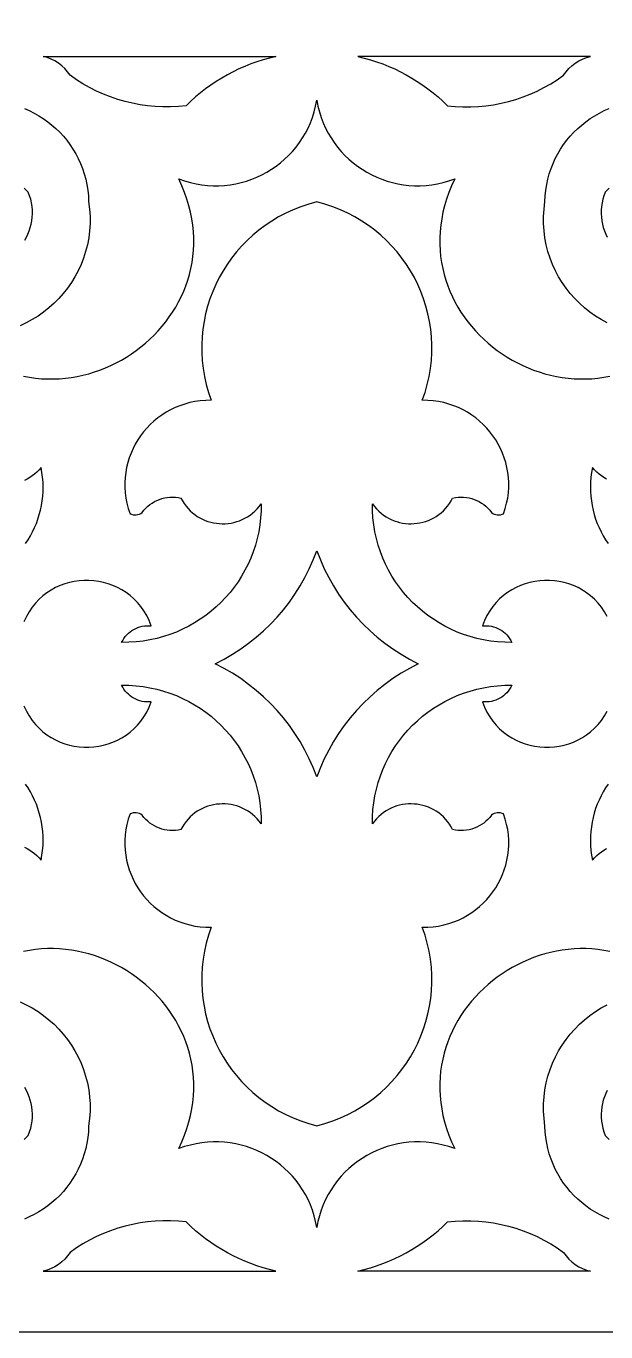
# Model space of a CAD drawing. Extents: x -350 to 350, y -250 to 250.
# Drawn here: x 55.9 to 94.1, y -194 to -108 of the extents above; entities that cross this region are included whole.
import ezdxf

# ---------------------------------------------------------------- set-up
doc = ezdxf.new("R2010")
doc.units = 0
doc.layers.add('BITMAP_LAYER', color=18, linetype='CONTINUOUS')
doc.layers.add('LAYER_2', color=174, linetype='CONTINUOUS')

msp = doc.modelspace()

# ---------------------------------------------------------------- linework, layer by layer
at = {"layer": 'BITMAP_LAYER'}
for points in [[(72.307, -110.001), (71.89, -110.103), (71.477, -110.219), (71.069, -110.35), (70.667, -110.494), (70.27, -110.652), (69.88, -110.824), (69.497, -111.009), (69.12, -111.208), (68.751, -111.419), (68.389, -111.644), (68.035, -111.881), (67.69, -112.13), (67.353, -112.392), (67.026, -112.665), (66.708, -112.951), (66.399, -113.248), (65.89, -113.296), (65.381, -113.319), (64.874, -113.319), (64.368, -113.295), (63.865, -113.248), (63.366, -113.177), (62.871, -113.083), (62.382, -112.966), (61.898, -112.827), (61.421, -112.666), (60.952, -112.482), (60.492, -112.276), (60.041, -112.048), (59.6, -111.799), (59.17, -111.528), (58.751, -111.237), (58.589, -111.007), (58.406, -110.797), (58.204, -110.607), (57.985, -110.439), (57.75, -110.293), (57.502, -110.171), (57.241, -110.073), (56.971, -110.001)], [(77.724, -110.001), (78.142, -110.103), (78.555, -110.219), (78.962, -110.35), (79.365, -110.494), (79.761, -110.652), (80.151, -110.824), (80.535, -111.009), (80.911, -111.208), (81.28, -111.419), (81.642, -111.644), (81.996, -111.881), (82.341, -112.13), (82.678, -112.392), (83.005, -112.665), (83.324, -112.951), (83.632, -113.248), (84.141, -113.296), (84.65, -113.319), (85.158, -113.319), (85.663, -113.295), (86.166, -113.248), (86.665, -113.177), (87.16, -113.083), (87.65, -112.966), (88.133, -112.827), (88.61, -112.666), (89.079, -112.482), (89.539, -112.276), (89.99, -112.048), (90.431, -111.799), (90.861, -111.528), (91.28, -111.237), (91.442, -111.007), (91.625, -110.797), (91.827, -110.607), (92.047, -110.439), (92.281, -110.293), (92.53, -110.171), (92.79, -110.073), (93.06, -110.001)], [(75.016, -142.561), (75.25, -143.161), (75.511, -143.747), (75.8, -144.319), (76.116, -144.874), (76.457, -145.413), (76.824, -145.934), (77.214, -146.437), (77.629, -146.921), (78.066, -147.384), (78.525, -147.827), (79.006, -148.248), (79.507, -148.647), (80.028, -149.022), (80.569, -149.374), (81.127, -149.7), (81.704, -150), (81.127, -150.3), (80.569, -150.626), (80.028, -150.978), (79.507, -151.353), (79.006, -151.752), (78.525, -152.173), (78.066, -152.616), (77.629, -153.079), (77.214, -153.563), (76.824, -154.066), (76.457, -154.587), (76.116, -155.126), (75.8, -155.681), (75.511, -156.253), (75.25, -156.839), (75.016, -157.439), (74.782, -156.839), (74.52, -156.253), (74.231, -155.681), (73.915, -155.126), (73.574, -154.587), (73.207, -154.066), (72.817, -153.563), (72.402, -153.079), (71.965, -152.616), (71.506, -152.173), (71.026, -151.752), (70.524, -151.353), (70.003, -150.978), (69.463, -150.626), (68.904, -150.3), (68.327, -150), (68.904, -149.7), (69.463, -149.374), (70.003, -149.022), (70.524, -148.647), (71.026, -148.248), (71.506, -147.827), (71.965, -147.384), (72.402, -146.921), (72.817, -146.437), (73.207, -145.934), (73.574, -145.413), (73.915, -144.874), (74.231, -144.319), (74.52, -143.747), (74.782, -143.161)], [(72.307, -189.999), (71.89, -189.897), (71.477, -189.781), (71.069, -189.65), (70.667, -189.506), (70.27, -189.348), (69.88, -189.176), (69.497, -188.991), (69.12, -188.792), (68.751, -188.581), (68.389, -188.356), (68.035, -188.119), (67.69, -187.87), (67.353, -187.608), (67.026, -187.335), (66.708, -187.049), (66.399, -186.752), (65.89, -186.704), (65.381, -186.681), (64.874, -186.681), (64.368, -186.705), (63.865, -186.752), (63.366, -186.823), (62.871, -186.917), (62.382, -187.034), (61.898, -187.173), (61.421, -187.334), (60.952, -187.518), (60.492, -187.724), (60.041, -187.952), (59.6, -188.201), (59.17, -188.472), (58.751, -188.763), (58.589, -188.993), (58.406, -189.203), (58.204, -189.393), (57.985, -189.561), (57.75, -189.707), (57.502, -189.829), (57.241, -189.927), (56.971, -189.999)], [(77.724, -189.999), (78.142, -189.897), (78.555, -189.781), (78.962, -189.65), (79.365, -189.506), (79.761, -189.348), (80.151, -189.176), (80.535, -188.991), (80.911, -188.792), (81.28, -188.581), (81.642, -188.356), (81.996, -188.119), (82.341, -187.87), (82.678, -187.608), (83.005, -187.335), (83.324, -187.049), (83.632, -186.752), (84.141, -186.704), (84.65, -186.681), (85.158, -186.681), (85.663, -186.705), (86.166, -186.752), (86.665, -186.823), (87.16, -186.917), (87.65, -187.034), (88.133, -187.173), (88.61, -187.334), (89.079, -187.518), (89.539, -187.724), (89.99, -187.952), (90.431, -188.201), (90.861, -188.472), (91.28, -188.763), (91.442, -188.993), (91.625, -189.203), (91.827, -189.393), (92.047, -189.561), (92.281, -189.707), (92.53, -189.829), (92.79, -189.927), (93.06, -189.999)]]:
    msp.add_lwpolyline(points, close=True, dxfattribs=at)
for points in [[(55.741, -113.425), (56.067, -113.567), (56.385, -113.726), (56.693, -113.9), (56.991, -114.09), (57.278, -114.294), (57.555, -114.513), (57.819, -114.746), (58.072, -114.992), (58.311, -115.25), (58.537, -115.522), (58.749, -115.805), (58.946, -116.099), (59.127, -116.404), (59.293, -116.72), (59.442, -117.045), (59.574, -117.38), (59.689, -117.723), (59.785, -118.075), (59.863, -118.435), (59.92, -118.802), (59.958, -119.176), (59.975, -119.557), (60.037, -120.047), (60.068, -120.531), (60.068, -121.01), (60.038, -121.481), (59.98, -121.944), (59.893, -122.398), (59.78, -122.842), (59.641, -123.276), (59.476, -123.698), (59.287, -124.107), (59.075, -124.504), (58.84, -124.886), (58.584, -125.253), (58.307, -125.605), (58.011, -125.94), (57.696, -126.257), (57.363, -126.555), (57.013, -126.835), (56.647, -127.094), (56.266, -127.332), (55.871, -127.548), (55.462, -127.741)], [(55.692, -131.056), (56.086, -131.129), (56.482, -131.185), (56.877, -131.221), (57.272, -131.24), (57.667, -131.241), (58.059, -131.224), (58.45, -131.191), (58.838, -131.141), (59.223, -131.074), (59.605, -130.991), (59.983, -130.893), (60.356, -130.779), (60.724, -130.651), (61.087, -130.507), (61.443, -130.35), (61.793, -130.178), (62.136, -129.993), (62.472, -129.795), (62.799, -129.584), (63.117, -129.36), (63.427, -129.124), (63.727, -128.876), (64.016, -128.616), (64.295, -128.346), (64.563, -128.064), (64.819, -127.772), (65.063, -127.47), (65.294, -127.158), (65.512, -126.837), (65.716, -126.506), (65.906, -126.167), (66.082, -125.819), (66.242, -125.463), (66.386, -125.1), (66.514, -124.729), (66.625, -124.351), (66.719, -123.966), (66.794, -123.575), (66.852, -123.178), (66.891, -122.775), (66.91, -122.367), (66.91, -121.954), (66.889, -121.536), (66.847, -121.114), (66.784, -120.688), (66.699, -120.259), (66.591, -119.826), (66.461, -119.39), (66.307, -118.952), (66.129, -118.511), (65.926, -118.069), (66.303, -118.2), (66.681, -118.307), (67.06, -118.392), (67.439, -118.454), (67.817, -118.495), (68.194, -118.514), (68.569, -118.512), (68.94, -118.489), (69.308, -118.446), (69.672, -118.384), (70.03, -118.302), (70.383, -118.201), (70.728, -118.082), (71.066, -117.944), (71.396, -117.789), (71.717, -117.617), (72.028, -117.428), (72.329, -117.223), (72.619, -117.002), (72.896, -116.766), (73.161, -116.514), (73.412, -116.248), (73.649, -115.967), (73.871, -115.673), (74.077, -115.366), (74.267, -115.046), (74.439, -114.713), (74.594, -114.368), (74.729, -114.012), (74.845, -113.645), (74.941, -113.267), (75.016, -112.878), (75.09, -113.267), (75.186, -113.645), (75.302, -114.012), (75.438, -114.368), (75.592, -114.713), (75.764, -115.046), (75.954, -115.366), (76.16, -115.673), (76.382, -115.967), (76.619, -116.248), (76.87, -116.514), (77.135, -116.766), (77.413, -117.002), (77.702, -117.223), (78.003, -117.428), (78.314, -117.617), (78.635, -117.789), (78.965, -117.944), (79.303, -118.082), (79.649, -118.201), (80.001, -118.302), (80.359, -118.384), (80.723, -118.446), (81.091, -118.489), (81.463, -118.512), (81.837, -118.514), (82.214, -118.495), (82.592, -118.454), (82.971, -118.392), (83.35, -118.307), (83.728, -118.2), (84.105, -118.069), (83.902, -118.511), (83.724, -118.952), (83.57, -119.39), (83.44, -119.826), (83.332, -120.259), (83.247, -120.688), (83.184, -121.114), (83.142, -121.536), (83.121, -121.954), (83.121, -122.367), (83.14, -122.775), (83.179, -123.178), (83.237, -123.575), (83.313, -123.966), (83.406, -124.351), (83.518, -124.729), (83.645, -125.1), (83.79, -125.463), (83.95, -125.819), (84.125, -126.167), (84.315, -126.506), (84.519, -126.837), (84.737, -127.158), (84.968, -127.47), (85.212, -127.772), (85.468, -128.064), (85.736, -128.346), (86.015, -128.616), (86.305, -128.876), (86.604, -129.124), (86.914, -129.36), (87.232, -129.584), (87.56, -129.795), (87.895, -129.993), (88.238, -130.178), (88.588, -130.35), (88.944, -130.507), (89.307, -130.651), (89.675, -130.779), (90.048, -130.893), (90.426, -130.991), (90.808, -131.074), (91.193, -131.141), (91.581, -131.191), (91.972, -131.224), (92.365, -131.241), (92.759, -131.24), (93.154, -131.221), (93.549, -131.185), (93.945, -131.129), (94.34, -131.056)], [(94.161, -127.548), (93.765, -127.332), (93.384, -127.094), (93.018, -126.835), (92.668, -126.555), (92.335, -126.257), (92.02, -125.94), (91.724, -125.605), (91.447, -125.253), (91.191, -124.886), (90.956, -124.504), (90.744, -124.107), (90.555, -123.698), (90.391, -123.276), (90.251, -122.842), (90.138, -122.398), (90.051, -121.944), (89.993, -121.481), (89.963, -121.01), (89.963, -120.531), (89.994, -120.047), (90.056, -119.557), (90.073, -119.176), (90.111, -118.802), (90.169, -118.435), (90.246, -118.075), (90.342, -117.723), (90.457, -117.38), (90.589, -117.045), (90.738, -116.72), (90.904, -116.404), (91.086, -116.099), (91.283, -115.805), (91.494, -115.522), (91.72, -115.25), (91.96, -114.992), (92.212, -114.746), (92.476, -114.513), (92.753, -114.294), (93.04, -114.09), (93.338, -113.9), (93.646, -113.726), (93.964, -113.567), (94.29, -113.425)], [(55.765, -122.096), (55.876, -121.899), (55.974, -121.694), (56.059, -121.484), (56.131, -121.268), (56.188, -121.046), (56.232, -120.821), (56.26, -120.591), (56.273, -120.359), (56.269, -120.124), (56.25, -119.886), (56.214, -119.648), (56.16, -119.408), (56.089, -119.168), (55.999, -118.929), (55.736, -118.664)], [(94.295, -118.664), (94.032, -118.929), (93.942, -119.168), (93.871, -119.408), (93.818, -119.648), (93.781, -119.886), (93.762, -120.124), (93.759, -120.359), (93.771, -120.591), (93.8, -120.821), (93.843, -121.046), (93.9, -121.268), (93.972, -121.484), (94.057, -121.694), (94.155, -121.899)], [(94.159, -146.886), (93.977, -146.569), (93.775, -146.274), (93.555, -146.002), (93.318, -145.753), (93.066, -145.527), (92.8, -145.323), (92.522, -145.143), (92.234, -144.984), (91.936, -144.849), (91.629, -144.736), (91.317, -144.646), (90.999, -144.578), (90.678, -144.533), (90.355, -144.51), (90.03, -144.509), (89.707, -144.531), (89.386, -144.575), (89.068, -144.641), (88.756, -144.729), (88.45, -144.84), (88.152, -144.972), (87.863, -145.126), (87.586, -145.303), (87.32, -145.501), (87.069, -145.722), (86.832, -145.964), (86.612, -146.227), (86.411, -146.513), (86.229, -146.82), (86.068, -147.149), (85.929, -147.5), (86.082, -147.489), (86.233, -147.491), (86.383, -147.504), (86.529, -147.529), (86.673, -147.565), (86.813, -147.611), (86.949, -147.668), (87.079, -147.734), (87.205, -147.811), (87.324, -147.896), (87.436, -147.991), (87.541, -148.095), (87.638, -148.206), (87.727, -148.326), (87.807, -148.454), (87.877, -148.589), (87.4, -148.584), (86.93, -148.554), (86.466, -148.502), (86.01, -148.426), (85.561, -148.328), (85.122, -148.208), (84.691, -148.068), (84.27, -147.906), (83.86, -147.725), (83.461, -147.525), (83.073, -147.306), (82.698, -147.069), (82.335, -146.815), (81.986, -146.543), (81.651, -146.255), (81.33, -145.952), (81.025, -145.634), (80.736, -145.301), (80.463, -144.954), (80.207, -144.594), (79.968, -144.221), (79.748, -143.836), (79.547, -143.44), (79.366, -143.033), (79.204, -142.616), (79.063, -142.189), (78.944, -141.752), (78.846, -141.308), (78.771, -140.855), (78.719, -140.396), (78.69, -139.929), (78.686, -139.457), (78.815, -139.63), (78.953, -139.79), (79.099, -139.939), (79.252, -140.075), (79.412, -140.199), (79.578, -140.31), (79.75, -140.41), (79.926, -140.497), (80.107, -140.572), (80.291, -140.636), (80.478, -140.687), (80.667, -140.727), (80.858, -140.754), (81.051, -140.77), (81.243, -140.774), (81.435, -140.766), (81.627, -140.747), (81.817, -140.715), (82.005, -140.673), (82.19, -140.618), (82.372, -140.553), (82.55, -140.475), (82.723, -140.387), (82.891, -140.287), (83.053, -140.175), (83.208, -140.052), (83.357, -139.919), (83.497, -139.773), (83.629, -139.617), (83.752, -139.45), (83.866, -139.271), (83.969, -139.082), (84.15, -139.046), (84.333, -139.024), (84.514, -139.016), (84.695, -139.021), (84.874, -139.04), (85.051, -139.071), (85.224, -139.115), (85.393, -139.171), (85.558, -139.239), (85.718, -139.319), (85.871, -139.41), (86.018, -139.513), (86.158, -139.627), (86.289, -139.752), (86.412, -139.887), (86.526, -140.032), (86.615, -140.091), (86.711, -140.137), (86.811, -140.168), (86.914, -140.185), (87.018, -140.189), (87.123, -140.177), (87.225, -140.152), (87.325, -140.111), (87.439, -139.768), (87.53, -139.424), (87.598, -139.08), (87.643, -138.737), (87.666, -138.396), (87.668, -138.058), (87.649, -137.723), (87.61, -137.392), (87.551, -137.066), (87.472, -136.746), (87.375, -136.432), (87.26, -136.125), (87.127, -135.826), (86.977, -135.536), (86.81, -135.255), (86.627, -134.984), (86.429, -134.724), (86.216, -134.476), (85.989, -134.24), (85.748, -134.017), (85.493, -133.808), (85.226, -133.614), (84.946, -133.435), (84.655, -133.273), (84.353, -133.127), (84.04, -132.999), (83.717, -132.89), (83.385, -132.8), (83.043, -132.73), (82.693, -132.68), (82.336, -132.652), (81.971, -132.646), (82.151, -132.125), (82.3, -131.602), (82.419, -131.077), (82.508, -130.551), (82.568, -130.027), (82.599, -129.504), (82.602, -128.983), (82.578, -128.466), (82.526, -127.953), (82.447, -127.446), (82.343, -126.944), (82.212, -126.451), (82.057, -125.965), (81.877, -125.489), (81.673, -125.022), (81.445, -124.567), (81.195, -124.124), (80.921, -123.694), (80.626, -123.278), (80.309, -122.877), (79.971, -122.492), (79.613, -122.124), (79.235, -121.773), (78.837, -121.442), (78.42, -121.13), (77.985, -120.839), (77.532, -120.569), (77.061, -120.322), (76.574, -120.099), (76.07, -119.901), (75.551, -119.727), (75.016, -119.581), (74.481, -119.727), (73.961, -119.901), (73.457, -120.099), (72.97, -120.322), (72.499, -120.569), (72.046, -120.839), (71.611, -121.13), (71.194, -121.442), (70.797, -121.773), (70.418, -122.124), (70.06, -122.492), (69.722, -122.877), (69.405, -123.278), (69.11, -123.694), (68.837, -124.124), (68.586, -124.567), (68.358, -125.022), (68.154, -125.489), (67.974, -125.965), (67.819, -126.451), (67.689, -126.944), (67.584, -127.446), (67.505, -127.953), (67.454, -128.466), (67.429, -128.983), (67.432, -129.504), (67.463, -130.027), (67.523, -130.551), (67.612, -131.077), (67.731, -131.602), (67.88, -132.125), (68.06, -132.646), (67.695, -132.652), (67.338, -132.68), (66.988, -132.73), (66.646, -132.8), (66.314, -132.89), (65.991, -132.999), (65.678, -133.127), (65.376, -133.273), (65.085, -133.435), (64.805, -133.614), (64.538, -133.808), (64.283, -134.017), (64.042, -134.24), (63.815, -134.476), (63.602, -134.724), (63.404, -134.984), (63.221, -135.255), (63.055, -135.536), (62.905, -135.826), (62.772, -136.125), (62.656, -136.432), (62.559, -136.746), (62.481, -137.066), (62.421, -137.392), (62.382, -137.723), (62.363, -138.058), (62.365, -138.396), (62.388, -138.737), (62.433, -139.08), (62.501, -139.424), (62.592, -139.768), (62.706, -140.111), (62.806, -140.152), (62.909, -140.177), (63.013, -140.189), (63.117, -140.185), (63.221, -140.168), (63.321, -140.137), (63.416, -140.091), (63.506, -140.032), (63.619, -139.887), (63.742, -139.752), (63.873, -139.627), (64.013, -139.513), (64.16, -139.41), (64.314, -139.319), (64.473, -139.239), (64.638, -139.171), (64.807, -139.115), (64.981, -139.071), (65.157, -139.04), (65.336, -139.021), (65.517, -139.016), (65.699, -139.024), (65.881, -139.046), (66.063, -139.082), (66.166, -139.271), (66.279, -139.45), (66.402, -139.617), (66.534, -139.773), (66.674, -139.919), (66.823, -140.052), (66.978, -140.175), (67.14, -140.287), (67.308, -140.387), (67.481, -140.475), (67.659, -140.553), (67.841, -140.618), (68.026, -140.673), (68.214, -140.715), (68.404, -140.747), (68.596, -140.766), (68.788, -140.774), (68.981, -140.77), (69.173, -140.754), (69.364, -140.727), (69.553, -140.687), (69.741, -140.636), (69.925, -140.572), (70.105, -140.497), (70.282, -140.41), (70.453, -140.31), (70.619, -140.199), (70.779, -140.075), (70.932, -139.939), (71.078, -139.79), (71.216, -139.63), (71.345, -139.457), (71.341, -139.929), (71.313, -140.396), (71.26, -140.855), (71.185, -141.308), (71.087, -141.752), (70.968, -142.189), (70.827, -142.616), (70.665, -143.033), (70.484, -143.44), (70.283, -143.836), (70.063, -144.221), (69.825, -144.594), (69.569, -144.954), (69.296, -145.301), (69.006, -145.634), (68.701, -145.952), (68.381, -146.255), (68.045, -146.543), (67.696, -146.815), (67.334, -147.069), (66.958, -147.306), (66.571, -147.525), (66.171, -147.725), (65.761, -147.906), (65.34, -148.068), (64.91, -148.208), (64.47, -148.328), (64.022, -148.426), (63.565, -148.502), (63.102, -148.554), (62.631, -148.584), (62.154, -148.589), (62.224, -148.454), (62.304, -148.326), (62.393, -148.206), (62.49, -148.095), (62.595, -147.991), (62.708, -147.896), (62.827, -147.811), (62.952, -147.734), (63.083, -147.668), (63.218, -147.611), (63.358, -147.565), (63.502, -147.529), (63.649, -147.504), (63.798, -147.491), (63.949, -147.489), (64.102, -147.5), (63.964, -147.149), (63.803, -146.82), (63.62, -146.513), (63.419, -146.227), (63.199, -145.964), (62.963, -145.722), (62.711, -145.501), (62.446, -145.303), (62.168, -145.126), (61.879, -144.972), (61.581, -144.84), (61.275, -144.729), (60.963, -144.641), (60.645, -144.575), (60.324, -144.531), (60.001, -144.509), (59.677, -144.51), (59.353, -144.533), (59.032, -144.578), (58.714, -144.646), (58.402, -144.736), (58.096, -144.849), (57.797, -144.984), (57.509, -145.143), (57.231, -145.323), (56.965, -145.527), (56.713, -145.753), (56.477, -146.002), (56.257, -146.274), (56.055, -146.569), (55.872, -146.886), (55.711, -147.227)], [(55.816, -142.082), (55.983, -141.829), (56.139, -141.569), (56.282, -141.302), (56.413, -141.028), (56.531, -140.748), (56.636, -140.463), (56.727, -140.172), (56.805, -139.877), (56.869, -139.577), (56.919, -139.274), (56.954, -138.967), (56.974, -138.657), (56.98, -138.344), (56.97, -138.03), (56.944, -137.714), (56.902, -137.397), (56.845, -137.079), (56.707, -137.231), (56.562, -137.373), (56.411, -137.504), (56.254, -137.624), (56.093, -137.734), (55.926, -137.833), (55.755, -137.922)], [(94.105, -137.833), (93.939, -137.734), (93.777, -137.624), (93.62, -137.504), (93.469, -137.373), (93.325, -137.231), (93.187, -137.079), (93.129, -137.397), (93.087, -137.714), (93.062, -138.03), (93.052, -138.344), (93.057, -138.657), (93.077, -138.967), (93.113, -139.274), (93.162, -139.577), (93.226, -139.877), (93.304, -140.172), (93.396, -140.463), (93.5, -140.748), (93.618, -141.028), (93.749, -141.302), (93.892, -141.569), (94.048, -141.829), (94.216, -142.082)], [(55.711, -152.773), (55.872, -153.114), (56.055, -153.431), (56.257, -153.726), (56.477, -153.998), (56.713, -154.247), (56.965, -154.473), (57.231, -154.677), (57.509, -154.857), (57.797, -155.016), (58.096, -155.151), (58.402, -155.264), (58.714, -155.354), (59.032, -155.422), (59.353, -155.467), (59.677, -155.49), (60.001, -155.491), (60.324, -155.469), (60.645, -155.425), (60.963, -155.359), (61.275, -155.271), (61.581, -155.16), (61.879, -155.028), (62.168, -154.874), (62.446, -154.697), (62.711, -154.499), (62.963, -154.278), (63.199, -154.036), (63.419, -153.773), (63.62, -153.487), (63.803, -153.18), (63.964, -152.851), (64.102, -152.5), (63.949, -152.511), (63.798, -152.509), (63.649, -152.496), (63.502, -152.471), (63.358, -152.435), (63.218, -152.389), (63.083, -152.332), (62.952, -152.266), (62.827, -152.189), (62.708, -152.104), (62.595, -152.009), (62.49, -151.905), (62.393, -151.794), (62.304, -151.674), (62.224, -151.546), (62.154, -151.411), (62.631, -151.416), (63.102, -151.446), (63.565, -151.498), (64.022, -151.574), (64.47, -151.672), (64.91, -151.792), (65.34, -151.932), (65.761, -152.094), (66.171, -152.275), (66.571, -152.475), (66.958, -152.694), (67.334, -152.931), (67.696, -153.185), (68.045, -153.457), (68.381, -153.745), (68.701, -154.048), (69.006, -154.366), (69.296, -154.699), (69.569, -155.046), (69.825, -155.406), (70.063, -155.779), (70.283, -156.164), (70.484, -156.56), (70.665, -156.967), (70.827, -157.384), (70.968, -157.811), (71.087, -158.248), (71.185, -158.692), (71.26, -159.145), (71.313, -159.604), (71.341, -160.071), (71.345, -160.543), (71.216, -160.37), (71.078, -160.21), (70.932, -160.061), (70.779, -159.925), (70.619, -159.801), (70.453, -159.69), (70.282, -159.59), (70.105, -159.503), (69.925, -159.428), (69.741, -159.364), (69.553, -159.313), (69.364, -159.273), (69.173, -159.246), (68.981, -159.23), (68.788, -159.226), (68.596, -159.234), (68.404, -159.253), (68.214, -159.285), (68.026, -159.327), (67.841, -159.382), (67.659, -159.447), (67.481, -159.525), (67.308, -159.613), (67.14, -159.713), (66.978, -159.825), (66.823, -159.948), (66.674, -160.081), (66.534, -160.227), (66.402, -160.383), (66.279, -160.55), (66.166, -160.729), (66.063, -160.918), (65.881, -160.954), (65.699, -160.976), (65.517, -160.984), (65.336, -160.979), (65.157, -160.96), (64.981, -160.929), (64.807, -160.885), (64.638, -160.829), (64.473, -160.761), (64.314, -160.681), (64.16, -160.59), (64.013, -160.487), (63.873, -160.373), (63.742, -160.248), (63.619, -160.113), (63.506, -159.968), (63.416, -159.909), (63.321, -159.863), (63.221, -159.832), (63.117, -159.815), (63.013, -159.811), (62.909, -159.823), (62.806, -159.848), (62.706, -159.889), (62.592, -160.232), (62.501, -160.576), (62.433, -160.92), (62.388, -161.263), (62.365, -161.604), (62.363, -161.942), (62.382, -162.277), (62.421, -162.608), (62.481, -162.934), (62.559, -163.254), (62.656, -163.568), (62.772, -163.875), (62.905, -164.174), (63.055, -164.464), (63.221, -164.745), (63.404, -165.016), (63.602, -165.276), (63.815, -165.524), (64.042, -165.76), (64.283, -165.983), (64.538, -166.192), (64.805, -166.386), (65.085, -166.565), (65.376, -166.727), (65.678, -166.873), (65.991, -167.001), (66.314, -167.11), (66.646, -167.2), (66.988, -167.27), (67.338, -167.32), (67.695, -167.348), (68.06, -167.354), (67.88, -167.875), (67.731, -168.398), (67.612, -168.923), (67.523, -169.449), (67.463, -169.973), (67.432, -170.496), (67.429, -171.017), (67.454, -171.534), (67.505, -172.047), (67.584, -172.554), (67.689, -173.056), (67.819, -173.549), (67.974, -174.035), (68.154, -174.511), (68.358, -174.978), (68.586, -175.433), (68.837, -175.876), (69.11, -176.306), (69.405, -176.722), (69.722, -177.123), (70.06, -177.508), (70.418, -177.876), (70.797, -178.227), (71.194, -178.558), (71.611, -178.87), (72.046, -179.161), (72.499, -179.431), (72.97, -179.678), (73.457, -179.901), (73.961, -180.099), (74.481, -180.273), (75.016, -180.419), (75.551, -180.273), (76.07, -180.099), (76.574, -179.901), (77.061, -179.678), (77.532, -179.431), (77.985, -179.161), (78.42, -178.87), (78.837, -178.558), (79.235, -178.227), (79.613, -177.876), (79.971, -177.508), (80.309, -177.123), (80.626, -176.722), (80.921, -176.306), (81.195, -175.876), (81.445, -175.433), (81.673, -174.978), (81.877, -174.511), (82.057, -174.035), (82.212, -173.549), (82.343, -173.056), (82.447, -172.554), (82.526, -172.047), (82.578, -171.534), (82.602, -171.017), (82.599, -170.496), (82.568, -169.973), (82.508, -169.449), (82.419, -168.923), (82.3, -168.398), (82.151, -167.875), (81.971, -167.354), (82.336, -167.348), (82.693, -167.32), (83.043, -167.27), (83.385, -167.2), (83.717, -167.11), (84.04, -167.001), (84.353, -166.873), (84.655, -166.727), (84.946, -166.565), (85.226, -166.386), (85.493, -166.192), (85.748, -165.983), (85.989, -165.76), (86.216, -165.524), (86.429, -165.276), (86.627, -165.016), (86.81, -164.745), (86.977, -164.464), (87.127, -164.174), (87.26, -163.875), (87.375, -163.568), (87.472, -163.254), (87.551, -162.934), (87.61, -162.608), (87.649, -162.277), (87.668, -161.942), (87.666, -161.604), (87.643, -161.263), (87.598, -160.92), (87.53, -160.576), (87.439, -160.232), (87.325, -159.889), (87.225, -159.848), (87.123, -159.823), (87.018, -159.811), (86.914, -159.815), (86.811, -159.832), (86.711, -159.863), (86.615, -159.909), (86.526, -159.968), (86.412, -160.113), (86.289, -160.248), (86.158, -160.373), (86.018, -160.487), (85.871, -160.59), (85.718, -160.681), (85.558, -160.761), (85.393, -160.829), (85.224, -160.885), (85.051, -160.929), (84.874, -160.96), (84.695, -160.979), (84.514, -160.984), (84.333, -160.976), (84.15, -160.954), (83.969, -160.918), (83.866, -160.729), (83.752, -160.55), (83.629, -160.383), (83.497, -160.227), (83.357, -160.081), (83.208, -159.948), (83.053, -159.825), (82.891, -159.713), (82.723, -159.613), (82.55, -159.525), (82.372, -159.447), (82.19, -159.382), (82.005, -159.327), (81.817, -159.285), (81.627, -159.253), (81.435, -159.234), (81.243, -159.226), (81.051, -159.23), (80.858, -159.246), (80.667, -159.273), (80.478, -159.313), (80.291, -159.364), (80.107, -159.428), (79.926, -159.503), (79.75, -159.59), (79.578, -159.69), (79.412, -159.801), (79.252, -159.925), (79.099, -160.061), (78.953, -160.21), (78.815, -160.37), (78.686, -160.543), (78.69, -160.071), (78.719, -159.604), (78.771, -159.145), (78.846, -158.692), (78.944, -158.248), (79.063, -157.811), (79.204, -157.384), (79.366, -156.967), (79.547, -156.56), (79.748, -156.164), (79.968, -155.779), (80.207, -155.406), (80.463, -155.046), (80.736, -154.699), (81.025, -154.366), (81.33, -154.048), (81.651, -153.745), (81.986, -153.457), (82.335, -153.185), (82.698, -152.931), (83.073, -152.694), (83.461, -152.475), (83.86, -152.275), (84.27, -152.094), (84.691, -151.932), (85.122, -151.792), (85.561, -151.672), (86.01, -151.574), (86.466, -151.498), (86.93, -151.446), (87.4, -151.416), (87.877, -151.411), (87.807, -151.546), (87.727, -151.674), (87.638, -151.794), (87.541, -151.905), (87.436, -152.009), (87.324, -152.104), (87.205, -152.189), (87.079, -152.266), (86.949, -152.332), (86.813, -152.389), (86.673, -152.435), (86.529, -152.471), (86.383, -152.496), (86.233, -152.509), (86.082, -152.511), (85.929, -152.5), (86.068, -152.851), (86.229, -153.18), (86.411, -153.487), (86.612, -153.773), (86.832, -154.036), (87.069, -154.278), (87.32, -154.499), (87.586, -154.697), (87.863, -154.874), (88.152, -155.028), (88.45, -155.16), (88.756, -155.271), (89.068, -155.359), (89.386, -155.425), (89.707, -155.469), (90.03, -155.491), (90.355, -155.49), (90.678, -155.467), (90.999, -155.422), (91.317, -155.354), (91.629, -155.264), (91.936, -155.151), (92.234, -155.016), (92.522, -154.857), (92.8, -154.677), (93.066, -154.473), (93.318, -154.247), (93.555, -153.998), (93.775, -153.726), (93.977, -153.431), (94.159, -153.114)], [(55.755, -162.078), (55.926, -162.167), (56.093, -162.266), (56.254, -162.376), (56.411, -162.496), (56.562, -162.627), (56.707, -162.769), (56.845, -162.921), (56.902, -162.603), (56.944, -162.286), (56.97, -161.97), (56.98, -161.656), (56.974, -161.343), (56.954, -161.033), (56.919, -160.726), (56.869, -160.423), (56.805, -160.123), (56.727, -159.828), (56.636, -159.537), (56.531, -159.252), (56.413, -158.972), (56.282, -158.698), (56.139, -158.431), (55.983, -158.171), (55.816, -157.918)], [(94.216, -157.918), (94.048, -158.171), (93.892, -158.431), (93.749, -158.698), (93.618, -158.972), (93.5, -159.252), (93.396, -159.537), (93.304, -159.828), (93.226, -160.123), (93.162, -160.423), (93.113, -160.726), (93.077, -161.033), (93.057, -161.343), (93.052, -161.656), (93.062, -161.97), (93.087, -162.286), (93.129, -162.603), (93.187, -162.921), (93.325, -162.769), (93.469, -162.627), (93.62, -162.496), (93.777, -162.376), (93.939, -162.266), (94.105, -162.167)], [(94.34, -168.944), (93.945, -168.871), (93.549, -168.815), (93.154, -168.779), (92.759, -168.76), (92.365, -168.759), (91.972, -168.776), (91.581, -168.809), (91.193, -168.859), (90.808, -168.926), (90.426, -169.009), (90.048, -169.107), (89.675, -169.221), (89.307, -169.349), (88.944, -169.493), (88.588, -169.65), (88.238, -169.822), (87.895, -170.007), (87.56, -170.205), (87.232, -170.416), (86.914, -170.64), (86.604, -170.876), (86.305, -171.124), (86.015, -171.384), (85.736, -171.654), (85.468, -171.936), (85.212, -172.228), (84.968, -172.53), (84.737, -172.842), (84.519, -173.163), (84.315, -173.494), (84.125, -173.833), (83.95, -174.181), (83.79, -174.537), (83.645, -174.9), (83.518, -175.271), (83.406, -175.649), (83.313, -176.034), (83.237, -176.425), (83.179, -176.822), (83.14, -177.225), (83.121, -177.633), (83.121, -178.046), (83.142, -178.464), (83.184, -178.886), (83.247, -179.312), (83.332, -179.741), (83.44, -180.174), (83.57, -180.61), (83.724, -181.048), (83.902, -181.489), (84.105, -181.931), (83.728, -181.8), (83.35, -181.693), (82.971, -181.608), (82.592, -181.546), (82.214, -181.505), (81.837, -181.486), (81.463, -181.488), (81.091, -181.511), (80.723, -181.554), (80.359, -181.616), (80.001, -181.698), (79.649, -181.799), (79.303, -181.918), (78.965, -182.056), (78.635, -182.211), (78.314, -182.383), (78.003, -182.572), (77.702, -182.777), (77.413, -182.998), (77.135, -183.234), (76.87, -183.486), (76.619, -183.752), (76.382, -184.033), (76.16, -184.327), (75.954, -184.634), (75.764, -184.954), (75.592, -185.287), (75.438, -185.632), (75.302, -185.988), (75.186, -186.355), (75.09, -186.733), (75.016, -187.122), (74.941, -186.733), (74.845, -186.355), (74.729, -185.988), (74.594, -185.632), (74.439, -185.287), (74.267, -184.954), (74.077, -184.634), (73.871, -184.327), (73.649, -184.033), (73.412, -183.752), (73.161, -183.486), (72.896, -183.234), (72.619, -182.998), (72.329, -182.777), (72.028, -182.572), (71.717, -182.383), (71.396, -182.211), (71.066, -182.056), (70.728, -181.918), (70.383, -181.799), (70.03, -181.698), (69.672, -181.616), (69.308, -181.554), (68.94, -181.511), (68.569, -181.488), (68.194, -181.486), (67.817, -181.505), (67.439, -181.546), (67.06, -181.608), (66.681, -181.693), (66.303, -181.8), (65.926, -181.931), (66.129, -181.489), (66.307, -181.048), (66.461, -180.61), (66.591, -180.174), (66.699, -179.741), (66.784, -179.312), (66.847, -178.886), (66.889, -178.464), (66.91, -178.046), (66.91, -177.633), (66.891, -177.225), (66.852, -176.822), (66.794, -176.425), (66.719, -176.034), (66.625, -175.649), (66.514, -175.271), (66.386, -174.9), (66.242, -174.537), (66.082, -174.181), (65.906, -173.833), (65.716, -173.494), (65.512, -173.163), (65.294, -172.842), (65.063, -172.53), (64.819, -172.228), (64.563, -171.936), (64.295, -171.654), (64.016, -171.384), (63.727, -171.124), (63.427, -170.876), (63.117, -170.64), (62.799, -170.416), (62.472, -170.205), (62.136, -170.007), (61.793, -169.822), (61.443, -169.65), (61.087, -169.493), (60.724, -169.349), (60.356, -169.221), (59.983, -169.107), (59.605, -169.009), (59.223, -168.926), (58.838, -168.859), (58.45, -168.809), (58.059, -168.776), (57.667, -168.759), (57.272, -168.76), (56.877, -168.779), (56.482, -168.815), (56.086, -168.871), (55.692, -168.944)], [(55.462, -172.259), (55.871, -172.452), (56.266, -172.668), (56.647, -172.906), (57.013, -173.165), (57.363, -173.445), (57.696, -173.743), (58.011, -174.06), (58.307, -174.395), (58.584, -174.747), (58.84, -175.114), (59.075, -175.496), (59.287, -175.893), (59.476, -176.302), (59.641, -176.724), (59.78, -177.158), (59.893, -177.602), (59.98, -178.056), (60.038, -178.519), (60.068, -178.99), (60.068, -179.469), (60.037, -179.953), (59.975, -180.443), (59.958, -180.824), (59.92, -181.198), (59.863, -181.565), (59.785, -181.925), (59.689, -182.277), (59.574, -182.62), (59.442, -182.955), (59.293, -183.28), (59.127, -183.596), (58.946, -183.901), (58.749, -184.195), (58.537, -184.478), (58.311, -184.75), (58.072, -185.008), (57.819, -185.254), (57.555, -185.487), (57.278, -185.706), (56.991, -185.91), (56.693, -186.1), (56.385, -186.274), (56.067, -186.433), (55.741, -186.575)], [(94.29, -186.575), (93.964, -186.433), (93.646, -186.274), (93.338, -186.1), (93.04, -185.91), (92.753, -185.706), (92.476, -185.487), (92.212, -185.254), (91.96, -185.008), (91.72, -184.75), (91.494, -184.478), (91.283, -184.195), (91.086, -183.901), (90.904, -183.596), (90.738, -183.28), (90.589, -182.955), (90.457, -182.62), (90.342, -182.277), (90.246, -181.925), (90.169, -181.565), (90.111, -181.198), (90.073, -180.824), (90.056, -180.443), (89.994, -179.953), (89.963, -179.469), (89.963, -178.99), (89.993, -178.519), (90.051, -178.056), (90.138, -177.602), (90.251, -177.158), (90.391, -176.724), (90.555, -176.302), (90.744, -175.893), (90.956, -175.496), (91.191, -175.114), (91.447, -174.747), (91.724, -174.395), (92.02, -174.06), (92.335, -173.743), (92.668, -173.445), (93.018, -173.165), (93.384, -172.906), (93.765, -172.668), (94.161, -172.452)], [(55.736, -181.336), (55.999, -181.071), (56.089, -180.832), (56.16, -180.592), (56.214, -180.352), (56.25, -180.114), (56.269, -179.876), (56.273, -179.641), (56.26, -179.409), (56.232, -179.179), (56.188, -178.954), (56.131, -178.732), (56.059, -178.516), (55.974, -178.306), (55.876, -178.101), (55.765, -177.904)], [(94.155, -178.101), (94.057, -178.306), (93.972, -178.516), (93.9, -178.732), (93.843, -178.954), (93.8, -179.179), (93.771, -179.409), (93.759, -179.641), (93.762, -179.876), (93.781, -180.114), (93.818, -180.352), (93.871, -180.592), (93.942, -180.832), (94.032, -181.071), (94.295, -181.336)]]:
    msp.add_lwpolyline(points, dxfattribs=at)
at = {"layer": 'LAYER_2'}
msp.add_lwpolyline([(294, 194), (-176.804, 194), (-294, 76.804), (-294, -194), (294, -194)], close=True, dxfattribs=at)

doc.saveas('drawing.dxf')
